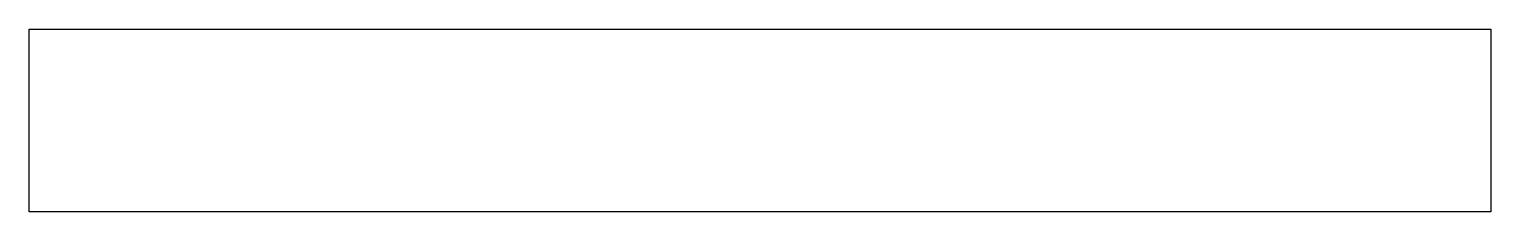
# Model space of a CAD drawing. Extents: x 206 to 326, y 141 to 156.
import ezdxf

# ---------------------------------------------------------------- set-up
doc = ezdxf.new("R2010")
doc.units = 0
doc.header["$MEASUREMENT"] = 0

msp = doc.modelspace()

# ---------------------------------------------------------------- linework, layer by layer
at = {"color": 7, "linetype": 'Continuous'}
for p, q in [((206.41064, 141.02257), (206.41064, 156.02257)), ((206.41064, 156.02257), (326.41064, 156.02257)), ((326.41064, 156.02257), (326.41064, 141.02257)), ((326.41064, 141.02257), (206.41064, 141.02257))]:
    msp.add_line(p, q, dxfattribs=at)

doc.saveas('drawing.dxf')
